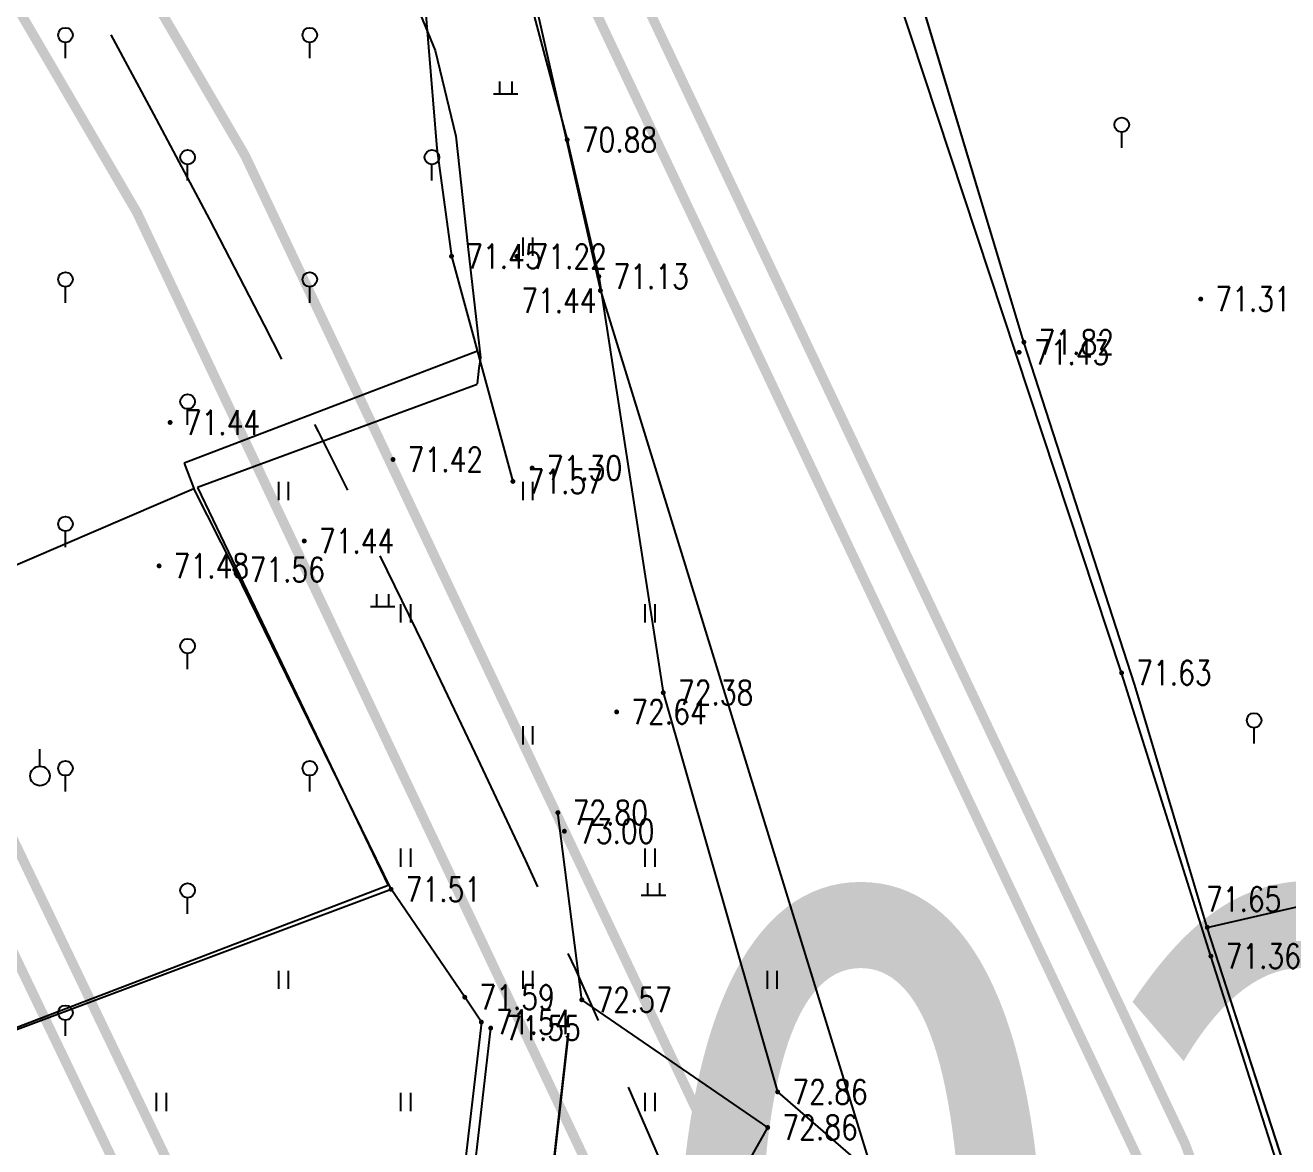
# Model space of a CAD drawing. Extents: x 10519 to 17598, y -625 to 2857.
# Drawn here: x 13760.9 to 13812.6, y 1054.3 to 1100.1 of the extents above; entities that cross this region are included whole.
import ezdxf
from ezdxf.enums import TextEntityAlignment as Align

# ---------------------------------------------------------------- set-up
doc = ezdxf.new("R2010")
doc.units = 0
doc.header["$MEASUREMENT"] = 0
for name, pattern in [('CENTER', [2, 1.25, -0.25, 0.25, -0.25]), ('CENTERX2', [4, 2.5, -0.5, 0.5, -0.5]), ('X3', [5, 4, -1])]:
    doc.linetypes.add(name, pattern=pattern)
doc.layers.get('0').update_dxf_attribs({"linetype": 'CONTINUOUS'})
for name, color, linetype in [('0-现状单位', 7, 'CONTINUOUS'), ('00000衢化东路中线', 1, 'CENTER'), ('00000道路边线', 2, 'CONTINUOUS'), ('0000原地形', 252, 'CONTINUOUS'), ('GCD', 224, 'CONTINUOUS')]:
    doc.layers.add(name, color=color, linetype=linetype)
doc.styles.add('HZ', font='txt8.shx', dxfattribs={"width": 0.8, "bigfont": 'hz.shx'})
doc.styles.add('正等线体', font='txt8.shx', dxfattribs={"width": 0.8, "bigfont": 'hz.shx'})
doc.styles.add('黑体', font='SIMHEI.TTF', dxfattribs={"width": 0.8})
doc.linetypes.add('10421', pattern='A,2,[150,AAA.SHX,S=1,R=0,X=0,Y=1],1e-11', length=2)
doc.linetypes.add('1161', pattern='A,0,[149,AAA.SHX,S=0.1,R=0,X=0,Y=0],-1.6', length=1.6)
doc.linetypes.add('832', pattern='A,2,[150,AAA.SHX,S=1,R=0,X=0,Y=1],2,[150,AAA.SHX,S=2,R=0,X=0,Y=2],1e-11', length=4)

# ---------------------------------------------------------------- blocks, each defined once
blk = doc.blocks.new('GC200')
at = {"linetype": 'Continuous', "const_width": 0.2, "flags": 128}
blk.add_lwpolyline([(-0.1, 0, 1), (0.1, 0, 1)], format="xyb", close=True, dxfattribs=at)

msp = doc.modelspace()

# ---------------------------------------------------------------- linework, layer by layer
at = {"layer": '00000衢化东路中线', "color": 6, "linetype": 'CENTERX2', "ltscale": 6}
msp.add_arc((13236.988, 813.757), 600, 17.868144, 32.775163, dxfattribs=at)
msp.add_arc((13236.988, 813.757), 600, 17.868144, 32.775163, dxfattribs=at)
at = {"layer": '00000道路边线', "const_width": 0.4}
for points in [[(13756.603, 1148.308, -0.065136), (13825.178, 1003.376, 0.065136), (13756.603, 1148.308), (13576.295, 1428.357, -0.410529), (13583.517, 1462.739), (13652.854, 1508.626, -0.224647), (14318.381, 1604.23), (14655.468, 1500.221), (14721.808, 1482.843, -0.010771), (14723.879, 1482.253), (15171.602, 1344.107)], [(13758.284, 1149.39, -0.065136), (13827.082, 1003.99, 0.065136), (13758.284, 1149.39), (13577.99, 1429.419, -0.410529), (13584.057, 1458.299), (13655.061, 1505.291, -0.224647), (14317.202, 1600.407), (14654.432, 1496.355)], [(13722.932, 1134.042, -0.067825), (13790.915, 992.331, 0.067825), (13722.932, 1134.042, 0.414766), (13688.26, 1141.132), (13432.656, 971.971, 0.558152), (13433.473, 946.449), (13701.235, 792.911, 0.259948), (13720.713, 792.678), (13824.314, 848.824, 0.361072), (13831.443, 866.614), (13790.915, 992.331)], [(13739.366, 1137.21, -0.065136), (13805.667, 997.086, 0.065136), (13739.366, 1137.21), (13735.992, 1142.451), (13739.366, 1137.21)], [(13693.522, 1138.618, -0.414763), (13721.259, 1132.946, -0.067828), (13789.011, 991.717, 0.067828), (13721.259, 1132.946, 0.414763), (13693.522, 1138.618), (13435.415, 967.801, 0.558152), (13435.96, 950.787), (13704.258, 796.942, 0.259948), (13719.841, 796.755), (13824.197, 853.31, 0.361072), (13829.425, 866.356), (13789.177, 991.203)], [(13805.667, 997.086), (13841.162, 886.984, 1), (13845.921, 888.518), (13810.426, 998.621, 0.065136), (13743.57, 1139.917, -0.065136), (13810.426, 998.621)]]:
    msp.add_lwpolyline(points, format="xyb", dxfattribs=at)
at = {"layer": '0000原地形', "linetype": 'Continuous'}
for p, q in [((13774.135, 1134.879), (13784.462, 1089.287)), ((13801.795, 1087.175, 68.184), (13797.279, 1102.191, 68.184)), ((13784.462, 1089.287), (13795.986, 1051.932)), ((13779.426, 1086.812, 71.572), (13767.421, 1082.224, 71.572)), ((13806.34, 1073.142, 68.184), (13801.795, 1087.175, 68.184)), ((13779.422, 1085.448, 71.515), (13767.966, 1081.224, 71.515)), ((13767.421, 1082.224, 71.572), (13767.82, 1081.195, 71.572)), ((13750.299, 1073.66, 71.506), (13767.82, 1081.195, 71.506)), ((13750.299, 1073.66, 71.506), (13767.82, 1081.195, 71.506)), ((13769.5, 1077.868), (13767.82, 1081.195)), ((13769.5, 1077.868), (13767.82, 1081.195)), ((13767.966, 1081.224, 71.515), (13775.772, 1064.947, 71.515)), ((13775.892, 1064.791), (13769.5, 1077.868)), ((13775.892, 1064.791), (13769.5, 1077.868)), ((13809.3, 1063.234, 68.184), (13806.34, 1073.142, 68.184)), ((13809.3, 1063.234, 70.136), (13817.617, 1065.139, 70.136)), ((13735.363, 1049.616, 71.506), (13775.892, 1064.791, 71.506)), ((13735.363, 1049.616, 71.506), (13775.892, 1064.791, 71.506)), ((13778.91, 1060.376), (13775.892, 1064.791)), ((13778.91, 1060.376), (13775.892, 1064.791)), ((13814.249, 1047.94, 68.184), (13809.3, 1063.234, 68.184)), ((13779.589, 1059.357), (13778.91, 1060.376)), ((13779.589, 1059.357), (13778.91, 1060.376)), ((13779.589, 1059.357), (13776.509, 1032.576)), ((13779.589, 1059.357), (13776.509, 1032.576)), ((13776.967, 1032.542), (13779.971, 1059.111)), ((13776.967, 1032.542), (13779.971, 1059.111))]:
    msp.add_line(p, q, dxfattribs=at)
at = {"layer": '0000原地形', "linetype": '10421'}
for p, q in [((13772.708, 1111.281, 71.243), (13777.701, 1099.103, 71.243)), ((13777.26, 1101.252, 70.848), (13777.773, 1095.099, 70.848)), ((13777.701, 1099.103, 71.243), (13778.546, 1095.602, 71.243)), ((13778.546, 1095.602, 71.243), (13779.041, 1091.092, 71.243)), ((13777.773, 1095.099, 70.848), (13778.368, 1090.692, 70.848)), ((13779.041, 1091.092, 71.243), (13779.549, 1086.55, 71.243)), ((13778.368, 1090.692, 70.848), (13780.88, 1081.479, 70.848)), ((13779.549, 1086.55, 71.243), (13779.482, 1086.107, 71.243)), ((13779.482, 1086.107, 71.243), (13779.424, 1085.477, 71.243)), ((13783.701, 1060.269, 73.289), (13782.72, 1067.927, 73.289)), ((13783.701, 1060.269, 73.289), (13782.72, 1067.927, 73.289)), ((13791.31, 1055.045, 73.289), (13783.701, 1060.269, 73.289)), ((13791.31, 1055.045, 73.289), (13783.701, 1060.269, 73.289)), ((13786.196, 1045.983, 73.289), (13791.31, 1055.045, 73.289)), ((13786.196, 1045.983, 73.289), (13791.31, 1055.045, 73.289))]:
    msp.add_line(p, q, dxfattribs=at)
at = {"layer": '0000原地形', "linetype": '832'}
for p, q in [((13805.793, 1073.645, 71.429), (13794.202, 1108.684, 71.429)), ((13780.473, 1105.335, 71.553), (13783.101, 1095.457, 71.553)), ((13783.101, 1095.457, 71.553), (13784.396, 1089.862, 71.553)), ((13784.396, 1089.862, 71.553), (13787.034, 1072.836, 71.553)), ((13809.448, 1062.056, 71.429), (13805.793, 1073.645, 71.429)), ((13787.034, 1072.836, 71.553), (13791.716, 1056.5, 71.553)), ((13815.421, 1043.367, 71.429), (13809.448, 1062.056, 71.429)), ((13791.716, 1056.5, 71.553), (13795.219, 1053.469, 71.553))]:
    msp.add_line(p, q, dxfattribs=at)
at = {"layer": '0000原地形'}
for p, q in [((13762.568, 1098.792), (13762.568, 1099.442)), ((13772.568, 1098.792), (13772.568, 1099.442)), ((13780.331, 1097.837), (13780.331, 1097.337)), ((13780.331, 1097.837), (13780.331, 1097.337)), ((13780.831, 1097.837), (13780.831, 1097.337)), ((13780.831, 1097.837), (13780.831, 1097.337)), ((13780.081, 1097.337), (13781.081, 1097.337)), ((13780.081, 1097.337), (13781.081, 1097.337)), ((13805.798, 1095.121), (13805.798, 1095.771)), ((13767.568, 1093.792), (13767.568, 1094.442)), ((13777.568, 1093.792), (13777.568, 1094.442)), ((13781.296, 1090.711), (13781.296, 1091.461)), ((13781.696, 1090.711), (13781.696, 1091.461)), ((13762.568, 1088.792), (13762.568, 1089.442)), ((13772.568, 1088.792), (13772.568, 1089.442)), ((13767.568, 1083.792), (13767.568, 1084.442)), ((13771.296, 1080.711), (13771.296, 1081.461)), ((13771.696, 1080.711), (13771.696, 1081.461)), ((13781.296, 1080.711), (13781.296, 1081.461)), ((13781.696, 1080.711), (13781.696, 1081.461)), ((13762.568, 1078.792), (13762.568, 1079.442)), ((13775.295, 1076.861), (13775.295, 1076.361)), ((13775.295, 1076.861), (13775.295, 1076.361)), ((13775.795, 1076.861), (13775.795, 1076.361)), ((13775.795, 1076.861), (13775.795, 1076.361)), ((13775.045, 1076.361), (13776.045, 1076.361)), ((13775.045, 1076.361), (13776.045, 1076.361)), ((13776.296, 1075.711), (13776.296, 1076.461)), ((13776.696, 1075.711), (13776.696, 1076.461)), ((13786.296, 1075.711), (13786.296, 1076.461)), ((13786.696, 1075.711), (13786.696, 1076.461)), ((13767.568, 1073.792), (13767.568, 1074.442)), ((13781.296, 1070.711), (13781.296, 1071.461)), ((13781.696, 1070.711), (13781.696, 1071.461)), ((13811.217, 1070.75), (13811.217, 1071.4)), ((13761.524, 1069.827), (13761.524, 1070.527)), ((13761.524, 1069.827), (13761.524, 1070.527)), ((13762.568, 1068.792), (13762.568, 1069.442)), ((13772.568, 1068.792), (13772.568, 1069.442)), ((13776.296, 1065.711), (13776.296, 1066.461)), ((13776.696, 1065.711), (13776.696, 1066.461)), ((13786.296, 1065.711), (13786.296, 1066.461)), ((13786.696, 1065.711), (13786.696, 1066.461)), ((13786.383, 1065.045), (13786.383, 1064.545)), ((13786.383, 1065.045), (13786.383, 1064.545)), ((13786.883, 1065.045), (13786.883, 1064.545)), ((13786.883, 1065.045), (13786.883, 1064.545)), ((13786.133, 1064.545), (13787.133, 1064.545)), ((13786.133, 1064.545), (13787.133, 1064.545)), ((13767.568, 1063.792), (13767.568, 1064.442)), ((13771.296, 1060.711), (13771.296, 1061.461)), ((13771.696, 1060.711), (13771.696, 1061.461)), ((13781.296, 1060.711), (13781.296, 1061.461)), ((13781.696, 1060.711), (13781.696, 1061.461)), ((13791.296, 1060.711), (13791.296, 1061.461)), ((13791.696, 1060.711), (13791.696, 1061.461)), ((13762.568, 1058.792), (13762.568, 1059.442)), ((13766.296, 1055.711), (13766.296, 1056.461)), ((13766.696, 1055.711), (13766.696, 1056.461)), ((13776.296, 1055.711), (13776.296, 1056.461)), ((13776.696, 1055.711), (13776.696, 1056.461)), ((13786.296, 1055.711), (13786.296, 1056.461)), ((13786.696, 1055.711), (13786.696, 1056.461))]:
    msp.add_line(p, q, dxfattribs=at)
at = {"layer": '0000原地形', "linetype": '1161'}
msp.add_line((13775.772, 1064.947, 71.243), (13750.587, 1055.316, 71.243), dxfattribs=at)
at = {"layer": '0000原地形', "linetype": 'Continuous', "elevation": 70.136}
msp.add_lwpolyline([(13818.202, 1025.707), (13819.737, 1028.749), (13819.77, 1029.161), (13816.931, 1038.908), (13814.249, 1047.94), (13809.3, 1063.234), (13806.34, 1073.142), (13801.795, 1087.175), (13797.279, 1102.191), (13794.116, 1113.417), (13793.88, 1114.832), (13791.767, 1127.607), (13791.584, 1128.886), (13788.87, 1138.793), (13786.558, 1147.756), (13784.302, 1157.56), (13781.821, 1176.131), (13780.333, 1191.185), (13780.177, 1199.405), (13778.39, 1217.566)], dxfattribs=at)
at = {"layer": '0000原地形', "linetype": 'X3', "const_width": 0.1, "flags": 128}
msp.add_lwpolyline([(13777.014, 1012.06), (13780.469, 1035.155), (13783.15, 1058.908)], dxfattribs=at)
msp.add_lwpolyline([(13777.014, 1012.06), (13780.469, 1035.155), (13783.15, 1058.908)], dxfattribs=at)
at = {"layer": '0000原地形'}
for centre, major_axis in [((13762.568, 1099.742), (-0.212, 0.212)), ((13772.568, 1099.742), (-0.212, 0.212)), ((13805.798, 1096.071), (-0.212, 0.212)), ((13767.568, 1094.742), (-0.212, 0.212)), ((13777.568, 1094.742), (-0.212, 0.212)), ((13762.568, 1089.742), (-0.212, 0.212)), ((13772.568, 1089.742), (-0.212, 0.212)), ((13767.568, 1084.742), (-0.212, 0.212)), ((13762.568, 1079.742), (-0.212, 0.212)), ((13767.568, 1074.742), (-0.212, 0.212)), ((13811.217, 1071.7), (-0.212, 0.212)), ((13761.524, 1069.427), (-0.283, 0.283)), ((13761.524, 1069.427), (-0.283, 0.283)), ((13762.568, 1069.742), (-0.212, 0.212)), ((13772.568, 1069.742), (-0.212, 0.212)), ((13767.568, 1064.742), (-0.212, 0.212)), ((13762.568, 1059.742), (-0.212, 0.212))]:
    msp.add_ellipse(centre, major_axis=major_axis, ratio=1, start_param=3.926991, end_param=10.210176, dxfattribs=at)

# ---------------------------------------------------------------- block references
at = {"layer": 'GCD', "linetype": 'Continuous'}
ref = msp.add_blockref('GC200', (13783.101, 1095.457, 70.883), dxfattribs=dict(at, xscale=0.5, yscale=0.5, zscale=0.5))
ref.add_attrib('height', '70.88', dxfattribs={"linetype": 'Continuous', "height": 1, "style": 'HZ', "width": 0.8}).set_placement((13783.701, 1095.457, 70.883), align=Align.MIDDLE_LEFT)
ref = msp.add_blockref('GC200', (13783.101, 1095.457, 70.883), dxfattribs=dict(at, xscale=0.5, yscale=0.5, zscale=0.5))
ref.add_attrib('height', '70.88', dxfattribs={"linetype": 'Continuous', "height": 1, "style": 'HZ', "width": 0.8}).set_placement((13783.701, 1095.457, 70.883), align=Align.MIDDLE_LEFT)
ref = msp.add_blockref('GC200', (13778.368, 1090.692, 71.447), dxfattribs=dict(at, xscale=0.5, yscale=0.5, zscale=0.5))
ref.add_attrib('height', '71.45', dxfattribs={"linetype": 'Continuous', "height": 1, "style": 'HZ', "width": 0.8}).set_placement((13778.968, 1090.692, 71.447), align=Align.MIDDLE_LEFT)
ref = msp.add_blockref('GC200', (13778.368, 1090.692, 71.447), dxfattribs=dict(at, xscale=0.5, yscale=0.5, zscale=0.5))
ref.add_attrib('height', '71.45', dxfattribs={"linetype": 'Continuous', "height": 1, "style": 'HZ', "width": 0.8}).set_placement((13778.968, 1090.692, 71.447), align=Align.MIDDLE_LEFT)
ref = msp.add_blockref('GC200', (13781.041, 1090.681, 71.22), dxfattribs=dict(at, xscale=0.5, yscale=0.5, zscale=0.5))
ref.add_attrib('height', '71.22', dxfattribs={"linetype": 'Continuous', "height": 1, "style": 'HZ', "width": 0.8}).set_placement((13781.641, 1090.681, 71.22), align=Align.MIDDLE_LEFT)
ref = msp.add_blockref('GC200', (13781.041, 1090.681, 71.22), dxfattribs=dict(at, xscale=0.5, yscale=0.5, zscale=0.5))
ref.add_attrib('height', '71.22', dxfattribs={"linetype": 'Continuous', "height": 1, "style": 'HZ', "width": 0.8}).set_placement((13781.641, 1090.681, 71.22), align=Align.MIDDLE_LEFT)
ref = msp.add_blockref('GC200', (13784.396, 1089.862, 71.133), dxfattribs=dict(at, xscale=0.5, yscale=0.5, zscale=0.5))
ref.add_attrib('height', '71.13', dxfattribs={"linetype": 'Continuous', "height": 1, "style": 'HZ', "width": 0.8}).set_placement((13784.996, 1089.862, 71.133), align=Align.MIDDLE_LEFT)
ref = msp.add_blockref('GC200', (13784.396, 1089.862, 71.133), dxfattribs=dict(at, xscale=0.5, yscale=0.5, zscale=0.5))
ref.add_attrib('height', '71.13', dxfattribs={"linetype": 'Continuous', "height": 1, "style": 'HZ', "width": 0.8}).set_placement((13784.996, 1089.862, 71.133), align=Align.MIDDLE_LEFT)
ref = msp.add_blockref('GC200', (13784.462, 1089.287, 71.442), dxfattribs=dict(at, xscale=0.5, yscale=0.5, zscale=0.5))
ref.add_attrib('height', '71.44', dxfattribs={"linetype": 'Continuous', "height": 1, "style": '正等线体', "width": 0.8}).set_placement((13781.218, 1088.878, 71.442), align=Align.MIDDLE_LEFT)
ref = msp.add_blockref('GC200', (13809.033, 1088.94, 71.313), dxfattribs=dict(at, xscale=0.5, yscale=0.5, zscale=0.5))
ref.add_attrib('height', '71.31', dxfattribs={"linetype": 'Continuous', "height": 1, "style": 'HZ', "width": 0.8}).set_placement((13809.633, 1088.94, 71.313), align=Align.MIDDLE_LEFT)
ref = msp.add_blockref('GC200', (13809.033, 1088.94, 71.313), dxfattribs=dict(at, xscale=0.5, yscale=0.5, zscale=0.5))
ref.add_attrib('height', '71.31', dxfattribs={"linetype": 'Continuous', "height": 1, "style": 'HZ', "width": 0.8}).set_placement((13809.633, 1088.94, 71.313), align=Align.MIDDLE_LEFT)
ref = msp.add_blockref('GC200', (13801.602, 1086.76, 71.429), dxfattribs=dict(at, xscale=0.5, yscale=0.5, zscale=0.5))
ref.add_attrib('height', '71.43', dxfattribs={"linetype": 'Continuous', "height": 1, "style": 'HZ', "width": 0.8}).set_placement((13802.202, 1086.76, 71.429), align=Align.MIDDLE_LEFT)
ref = msp.add_blockref('GC200', (13801.602, 1086.76, 71.429), dxfattribs=dict(at, xscale=0.5, yscale=0.5, zscale=0.5))
ref.add_attrib('height', '71.43', dxfattribs={"linetype": 'Continuous', "height": 1, "style": 'HZ', "width": 0.8}).set_placement((13802.202, 1086.76, 71.429), align=Align.MIDDLE_LEFT)
ref = msp.add_blockref('GC200', (13801.795, 1087.175, 71.815), dxfattribs=dict(at, xscale=0.5, yscale=0.5, zscale=0.5))
ref.add_attrib('height', '71.82', dxfattribs={"linetype": 'Continuous', "height": 1, "style": '正等线体', "width": 0.8}).set_placement((13802.395, 1087.175, 71.815), align=Align.MIDDLE_LEFT)
ref = msp.add_blockref('GC200', (13766.851, 1083.891, 71.443), dxfattribs=dict(at, xscale=0.5, yscale=0.5, zscale=0.5))
ref.add_attrib('height', '71.44', dxfattribs={"linetype": 'Continuous', "height": 1, "style": 'HZ', "width": 0.8}).set_placement((13767.451, 1083.891, 71.443), align=Align.MIDDLE_LEFT)
ref = msp.add_blockref('GC200', (13766.851, 1083.891, 71.443), dxfattribs=dict(at, xscale=0.5, yscale=0.5, zscale=0.5))
ref.add_attrib('height', '71.44', dxfattribs={"linetype": 'Continuous', "height": 1, "style": 'HZ', "width": 0.8}).set_placement((13767.451, 1083.891, 71.443), align=Align.MIDDLE_LEFT)
ref = msp.add_blockref('GC200', (13775.975, 1082.376, 71.424), dxfattribs=dict(at, xscale=0.5, yscale=0.5, zscale=0.5))
ref.add_attrib('height', '71.42', dxfattribs={"linetype": 'Continuous', "height": 1, "style": 'HZ', "width": 0.8}).set_placement((13776.575, 1082.376, 71.424), align=Align.MIDDLE_LEFT)
ref = msp.add_blockref('GC200', (13775.975, 1082.376, 71.424), dxfattribs=dict(at, xscale=0.5, yscale=0.5, zscale=0.5))
ref.add_attrib('height', '71.42', dxfattribs={"linetype": 'Continuous', "height": 1, "style": 'HZ', "width": 0.8}).set_placement((13776.575, 1082.376, 71.424), align=Align.MIDDLE_LEFT)
ref = msp.add_blockref('GC200', (13781.668, 1082.027, 71.301), dxfattribs=dict(at, xscale=0.5, yscale=0.5, zscale=0.5))
ref.add_attrib('height', '71.30', dxfattribs={"linetype": 'Continuous', "height": 1, "style": 'HZ', "width": 0.8}).set_placement((13782.268, 1082.027, 71.301), align=Align.MIDDLE_LEFT)
ref = msp.add_blockref('GC200', (13781.668, 1082.027, 71.301), dxfattribs=dict(at, xscale=0.5, yscale=0.5, zscale=0.5))
ref.add_attrib('height', '71.30', dxfattribs={"linetype": 'Continuous', "height": 1, "style": 'HZ', "width": 0.8}).set_placement((13782.268, 1082.027, 71.301), align=Align.MIDDLE_LEFT)
ref = msp.add_blockref('GC200', (13780.88, 1081.479, 71.569), dxfattribs=dict(at, xscale=0.5, yscale=0.5, zscale=0.5))
ref.add_attrib('height', '71.57', dxfattribs={"linetype": 'Continuous', "height": 1, "style": 'HZ', "width": 0.8}).set_placement((13781.48, 1081.479, 71.569), align=Align.MIDDLE_LEFT)
ref = msp.add_blockref('GC200', (13780.88, 1081.479, 71.569), dxfattribs=dict(at, xscale=0.5, yscale=0.5, zscale=0.5))
ref.add_attrib('height', '71.57', dxfattribs={"linetype": 'Continuous', "height": 1, "style": 'HZ', "width": 0.8}).set_placement((13781.48, 1081.479, 71.569), align=Align.MIDDLE_LEFT)
ref = msp.add_blockref('GC200', (13772.341, 1079.041, 71.439), dxfattribs=dict(at, xscale=0.5, yscale=0.5, zscale=0.5))
ref.add_attrib('height', '71.44', dxfattribs={"linetype": 'Continuous', "height": 1, "style": 'HZ', "width": 0.8}).set_placement((13772.941, 1079.041, 71.439), align=Align.MIDDLE_LEFT)
ref = msp.add_blockref('GC200', (13772.341, 1079.041, 71.439), dxfattribs=dict(at, xscale=0.5, yscale=0.5, zscale=0.5))
ref.add_attrib('height', '71.44', dxfattribs={"linetype": 'Continuous', "height": 1, "style": 'HZ', "width": 0.8}).set_placement((13772.941, 1079.041, 71.439), align=Align.MIDDLE_LEFT)
ref = msp.add_blockref('GC200', (13766.399, 1078.022, 71.483), dxfattribs=dict(at, xscale=0.5, yscale=0.5, zscale=0.5))
ref.add_attrib('height', '71.48', dxfattribs={"linetype": 'Continuous', "height": 1, "style": 'HZ', "width": 0.8}).set_placement((13766.999, 1078.022, 71.483), align=Align.MIDDLE_LEFT)
ref = msp.add_blockref('GC200', (13766.399, 1078.022, 71.483), dxfattribs=dict(at, xscale=0.5, yscale=0.5, zscale=0.5))
ref.add_attrib('height', '71.48', dxfattribs={"linetype": 'Continuous', "height": 1, "style": 'HZ', "width": 0.8}).set_placement((13766.999, 1078.022, 71.483), align=Align.MIDDLE_LEFT)
ref = msp.add_blockref('GC200', (13769.5, 1077.868, 71.562), dxfattribs=dict(at, xscale=0.5, yscale=0.5, zscale=0.5))
ref.add_attrib('height', '71.56', dxfattribs={"linetype": 'Continuous', "height": 1, "style": 'HZ', "width": 0.8}).set_placement((13770.1, 1077.868, 71.562), align=Align.MIDDLE_LEFT)
ref = msp.add_blockref('GC200', (13769.5, 1077.868, 71.562), dxfattribs=dict(at, xscale=0.5, yscale=0.5, zscale=0.5))
ref.add_attrib('height', '71.56', dxfattribs={"linetype": 'Continuous', "height": 1, "style": 'HZ', "width": 0.8}).set_placement((13770.1, 1077.868, 71.562), align=Align.MIDDLE_LEFT)
ref = msp.add_blockref('GC200', (13805.793, 1073.645, 71.629), dxfattribs=dict(at, xscale=0.5, yscale=0.5, zscale=0.5))
ref.add_attrib('height', '71.63', dxfattribs={"linetype": 'Continuous', "height": 1, "style": 'HZ', "width": 0.8}).set_placement((13806.393, 1073.645, 71.629), align=Align.MIDDLE_LEFT)
ref = msp.add_blockref('GC200', (13805.793, 1073.645, 71.629), dxfattribs=dict(at, xscale=0.5, yscale=0.5, zscale=0.5))
ref.add_attrib('height', '71.63', dxfattribs={"linetype": 'Continuous', "height": 1, "style": 'HZ', "width": 0.8}).set_placement((13806.393, 1073.645, 71.629), align=Align.MIDDLE_LEFT)
ref = msp.add_blockref('GC200', (13787.034, 1072.836, 72.375), dxfattribs=dict(at, xscale=0.5, yscale=0.5, zscale=0.5))
ref.add_attrib('height', '72.38', dxfattribs={"linetype": 'Continuous', "height": 1, "style": 'HZ', "width": 0.8}).set_placement((13787.634, 1072.836, 72.375), align=Align.MIDDLE_LEFT)
ref = msp.add_blockref('GC200', (13787.034, 1072.836, 72.375), dxfattribs=dict(at, xscale=0.5, yscale=0.5, zscale=0.5))
ref.add_attrib('height', '72.38', dxfattribs={"linetype": 'Continuous', "height": 1, "style": 'HZ', "width": 0.8}).set_placement((13787.634, 1072.836, 72.375), align=Align.MIDDLE_LEFT)
ref = msp.add_blockref('GC200', (13785.126, 1072.047, 72.637), dxfattribs=dict(at, xscale=0.5, yscale=0.5, zscale=0.5))
ref.add_attrib('height', '72.64', dxfattribs={"linetype": 'Continuous', "height": 1, "style": 'HZ', "width": 0.8}).set_placement((13785.726, 1072.047, 72.637), align=Align.MIDDLE_LEFT)
ref = msp.add_blockref('GC200', (13785.126, 1072.047, 72.637), dxfattribs=dict(at, xscale=0.5, yscale=0.5, zscale=0.5))
ref.add_attrib('height', '72.64', dxfattribs={"linetype": 'Continuous', "height": 1, "style": 'HZ', "width": 0.8}).set_placement((13785.726, 1072.047, 72.637), align=Align.MIDDLE_LEFT)
ref = msp.add_blockref('GC200', (13782.72, 1067.927, 72.801), dxfattribs=dict(at, xscale=0.5, yscale=0.5, zscale=0.5))
ref.add_attrib('height', '72.80', dxfattribs={"linetype": 'Continuous', "height": 1, "style": 'HZ', "width": 0.8}).set_placement((13783.32, 1067.927, 72.801), align=Align.MIDDLE_LEFT)
ref = msp.add_blockref('GC200', (13782.72, 1067.927, 72.801), dxfattribs=dict(at, xscale=0.5, yscale=0.5, zscale=0.5))
ref.add_attrib('height', '72.80', dxfattribs={"linetype": 'Continuous', "height": 1, "style": 'HZ', "width": 0.8}).set_placement((13783.32, 1067.927, 72.801), align=Align.MIDDLE_LEFT)
ref = msp.add_blockref('GC200', (13782.987, 1067.166, 73.004), dxfattribs=dict(at, xscale=0.5, yscale=0.5, zscale=0.5))
ref.add_attrib('height', '73.00', dxfattribs={"linetype": 'Continuous', "height": 1, "style": 'HZ', "width": 0.8}).set_placement((13783.587, 1067.166, 73.004), align=Align.MIDDLE_LEFT)
ref = msp.add_blockref('GC200', (13782.987, 1067.166, 73.004), dxfattribs=dict(at, xscale=0.5, yscale=0.5, zscale=0.5))
ref.add_attrib('height', '73.00', dxfattribs={"linetype": 'Continuous', "height": 1, "style": 'HZ', "width": 0.8}).set_placement((13783.587, 1067.166, 73.004), align=Align.MIDDLE_LEFT)
ref = msp.add_blockref('GC200', (13775.892, 1064.791, 71.512), dxfattribs=dict(at, xscale=0.5, yscale=0.5, zscale=0.5))
ref.add_attrib('height', '71.51', dxfattribs={"linetype": 'Continuous', "height": 1, "style": 'HZ', "width": 0.8}).set_placement((13776.492, 1064.791, 71.512), align=Align.MIDDLE_LEFT)
ref = msp.add_blockref('GC200', (13775.892, 1064.791, 71.512), dxfattribs=dict(at, xscale=0.5, yscale=0.5, zscale=0.5))
ref.add_attrib('height', '71.51', dxfattribs={"linetype": 'Continuous', "height": 1, "style": 'HZ', "width": 0.8}).set_placement((13776.492, 1064.791, 71.512), align=Align.MIDDLE_LEFT)
ref = msp.add_blockref('GC200', (13809.3, 1063.234, 71.653), dxfattribs=dict(at, xscale=0.5, yscale=0.5, zscale=0.5))
ref.add_attrib('height', '71.65', dxfattribs={"linetype": 'Continuous', "height": 1, "style": '正等线体', "width": 0.8}).set_placement((13809.247, 1064.387, 71.653), align=Align.MIDDLE_LEFT)
ref = msp.add_blockref('GC200', (13809.448, 1062.056, 71.36), dxfattribs=dict(at, xscale=0.5, yscale=0.5, zscale=0.5))
ref.add_attrib('height', '71.36', dxfattribs={"linetype": 'Continuous', "height": 1, "style": 'HZ', "width": 0.8}).set_placement((13810.048, 1062.056, 71.36), align=Align.MIDDLE_LEFT)
ref = msp.add_blockref('GC200', (13809.448, 1062.056, 71.36), dxfattribs=dict(at, xscale=0.5, yscale=0.5, zscale=0.5))
ref.add_attrib('height', '71.36', dxfattribs={"linetype": 'Continuous', "height": 1, "style": 'HZ', "width": 0.8}).set_placement((13810.048, 1062.056, 71.36), align=Align.MIDDLE_LEFT)
ref = msp.add_blockref('GC200', (13778.91, 1060.376, 71.594), dxfattribs=dict(at, xscale=0.5, yscale=0.5, zscale=0.5))
ref.add_attrib('height', '71.59', dxfattribs={"linetype": 'Continuous', "height": 1, "style": 'HZ', "width": 0.8}).set_placement((13779.51, 1060.376, 71.594), align=Align.MIDDLE_LEFT)
ref = msp.add_blockref('GC200', (13778.91, 1060.376, 71.594), dxfattribs=dict(at, xscale=0.5, yscale=0.5, zscale=0.5))
ref.add_attrib('height', '71.59', dxfattribs={"linetype": 'Continuous', "height": 1, "style": 'HZ', "width": 0.8}).set_placement((13779.51, 1060.376, 71.594), align=Align.MIDDLE_LEFT)
ref = msp.add_blockref('GC200', (13783.701, 1060.269, 72.572), dxfattribs=dict(at, xscale=0.5, yscale=0.5, zscale=0.5))
ref.add_attrib('height', '72.57', dxfattribs={"linetype": 'Continuous', "height": 1, "style": 'HZ', "width": 0.8}).set_placement((13784.301, 1060.269, 72.572), align=Align.MIDDLE_LEFT)
ref = msp.add_blockref('GC200', (13783.701, 1060.269, 72.572), dxfattribs=dict(at, xscale=0.5, yscale=0.5, zscale=0.5))
ref.add_attrib('height', '72.57', dxfattribs={"linetype": 'Continuous', "height": 1, "style": 'HZ', "width": 0.8}).set_placement((13784.301, 1060.269, 72.572), align=Align.MIDDLE_LEFT)
ref = msp.add_blockref('GC200', (13779.589, 1059.357, 71.536), dxfattribs=dict(at, xscale=0.5, yscale=0.5, zscale=0.5))
ref.add_attrib('height', '71.54', dxfattribs={"linetype": 'Continuous', "height": 1, "style": 'HZ', "width": 0.8}).set_placement((13780.189, 1059.357, 71.536), align=Align.MIDDLE_LEFT)
ref = msp.add_blockref('GC200', (13779.589, 1059.357, 71.536), dxfattribs=dict(at, xscale=0.5, yscale=0.5, zscale=0.5))
ref.add_attrib('height', '71.54', dxfattribs={"linetype": 'Continuous', "height": 1, "style": 'HZ', "width": 0.8}).set_placement((13780.189, 1059.357, 71.536), align=Align.MIDDLE_LEFT)
ref = msp.add_blockref('GC200', (13779.971, 1059.111, 71.552), dxfattribs=dict(at, xscale=0.5, yscale=0.5, zscale=0.5))
ref.add_attrib('height', '71.55', dxfattribs={"linetype": 'Continuous', "height": 1, "style": 'HZ', "width": 0.8}).set_placement((13780.571, 1059.111, 71.552), align=Align.MIDDLE_LEFT)
ref = msp.add_blockref('GC200', (13779.971, 1059.111, 71.552), dxfattribs=dict(at, xscale=0.5, yscale=0.5, zscale=0.5))
ref.add_attrib('height', '71.55', dxfattribs={"linetype": 'Continuous', "height": 1, "style": 'HZ', "width": 0.8}).set_placement((13780.571, 1059.111, 71.552), align=Align.MIDDLE_LEFT)
ref = msp.add_blockref('GC200', (13791.716, 1056.5, 72.863), dxfattribs=dict(at, xscale=0.5, yscale=0.5, zscale=0.5))
ref.add_attrib('height', '72.86', dxfattribs={"linetype": 'Continuous', "height": 1, "style": 'HZ', "width": 0.8}).set_placement((13792.316, 1056.5, 72.863), align=Align.MIDDLE_LEFT)
ref = msp.add_blockref('GC200', (13791.716, 1056.5, 72.863), dxfattribs=dict(at, xscale=0.5, yscale=0.5, zscale=0.5))
ref.add_attrib('height', '72.86', dxfattribs={"linetype": 'Continuous', "height": 1, "style": 'HZ', "width": 0.8}).set_placement((13792.316, 1056.5, 72.863), align=Align.MIDDLE_LEFT)
ref = msp.add_blockref('GC200', (13791.31, 1055.045, 72.858), dxfattribs=dict(at, xscale=0.5, yscale=0.5, zscale=0.5))
ref.add_attrib('height', '72.86', dxfattribs={"linetype": 'Continuous', "height": 1, "style": 'HZ', "width": 0.8}).set_placement((13791.91, 1055.045, 72.858), align=Align.MIDDLE_LEFT)
ref = msp.add_blockref('GC200', (13791.31, 1055.045, 72.858), dxfattribs=dict(at, xscale=0.5, yscale=0.5, zscale=0.5))
ref.add_attrib('height', '72.86', dxfattribs={"linetype": 'Continuous', "height": 1, "style": 'HZ', "width": 0.8}).set_placement((13791.91, 1055.045, 72.858), align=Align.MIDDLE_LEFT)

# ---------------------------------------------------------------- texts
at = {"layer": '0-现状单位', "insert": (13289.387, 1065.519), "char_height": 35, "width": 9512.37902, "attachment_point": 1, "style": '黑体'}
msp.add_mtext('衢州市柯城区花园街道2014--02号地块征收红线图', dxfattribs=at)

doc.saveas('drawing.dxf')
